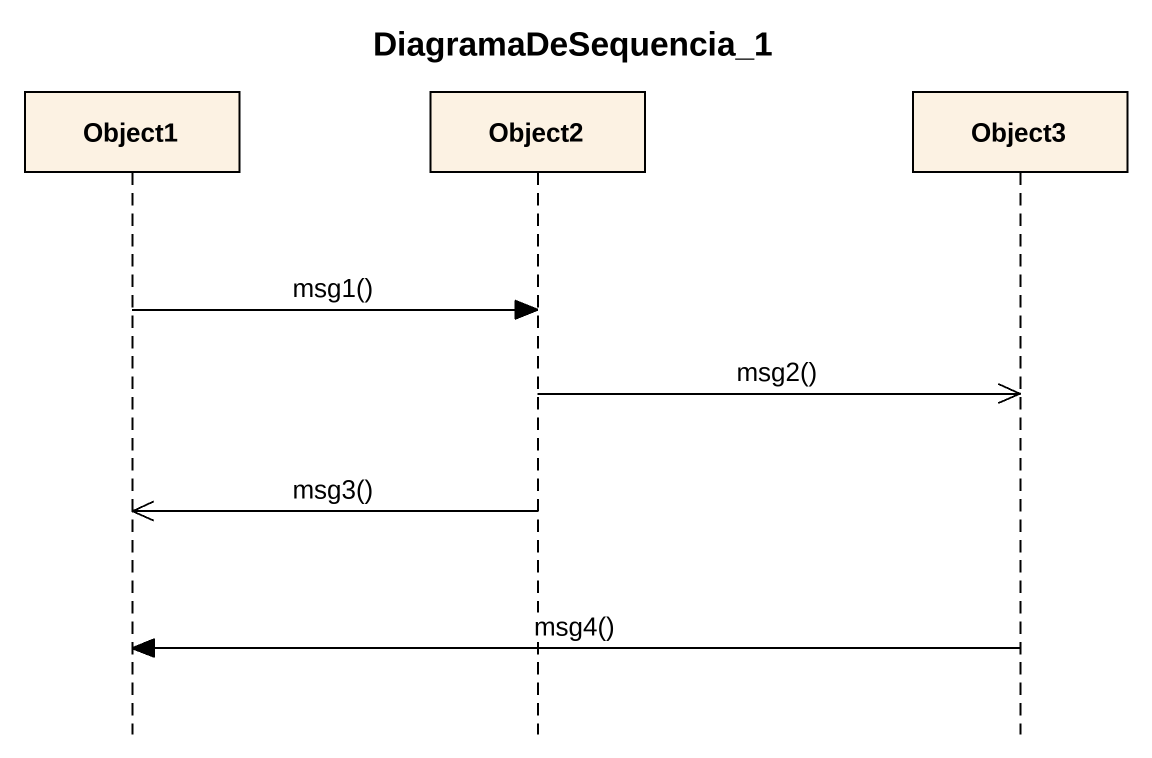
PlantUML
@startuml
title DiagramaDeSequencia_1
hide footbox
participant Object1
participant Object2
participant Object3

Object1 -> Object2 : msg1()
Object2 ->> Object3 : msg2()
Object2 ->> Object1 : msg3()
Object3 -> Object1 : msg4()
@enduml
